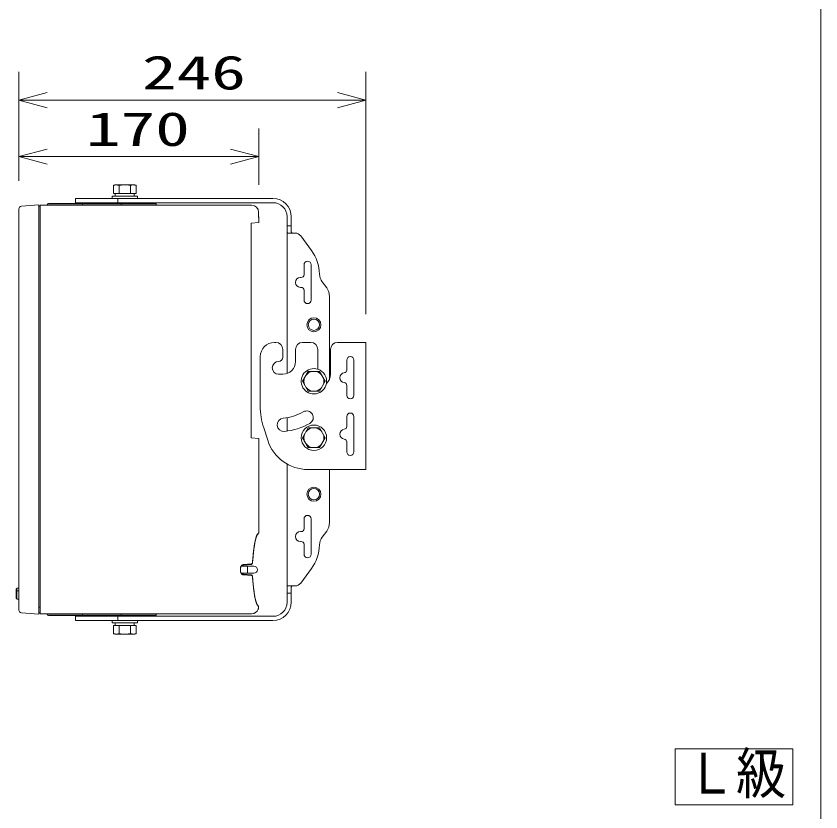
# Model space of a CAD drawing. Units: millimetres, scale not verified. Extents: x -811 to 811, y -280 to 280.
# Drawn here: x 95.6 to 152.6, y -193 to -136.6 of the extents above; entities that cross this region are included whole.
import ezdxf
from ezdxf.enums import TextEntityAlignment as Align

# ---------------------------------------------------------------- set-up
doc = ezdxf.new("R2010")
doc.units = ezdxf.units.MM
doc.header["$LTSCALE"] = 2
for name, color, linetype, lineweight in [('0-1_MOJI1', 7, 'Continuous', 9), ('0-5_WAKU-M', 7, 'Continuous', 9), ('0-7_0', 7, 'Continuous', 9), ('0-8_SUNPO', 7, 'Continuous', 9), ('0-9_GAIKEI', 4, 'Continuous', 9)]:
    doc.layers.add(name, color=color, linetype=linetype, lineweight=lineweight)
doc.styles.add('ＭＳ ゴシック', font='')
doc.styles.get('ＭＳ ゴシック').set_extended_font_data('MS Gothic')

# ---------------------------------------------------------------- blocks, each defined once
blk = doc.blocks.new('_OPEN30')
at = {"layer": '0-7_0'}
blk.add_line((0, 0), (-2, 0), dxfattribs=at)
blk.add_lwpolyline([(-2, 0.536), (0, 0), (-2, -0.536)], dxfattribs=at)

msp = doc.modelspace()

# ---------------------------------------------------------------- linework, layer by layer
at = {"layer": '0-1_MOJI1'}
msp.add_lwpolyline([(142.274, -188.497), (150.595, -188.497), (150.595, -192.464), (142.274, -192.464)], close=True, dxfattribs=at)
at = {"layer": '0-5_WAKU-M'}
msp.add_line((152.595, 241.536), (152.595, -238.464), dxfattribs=at)
at = {"layer": '0-8_SUNPO'}
for p, q in [((95.773, -148.258), (95.773, -140.548)), ((120.353, -157.708), (120.353, -140.548)), ((97.773, -142.548), (118.353, -142.548)), ((95.773, -148.258), (95.773, -144.548)), ((112.773, -148.555), (112.773, -144.548)), ((97.773, -146.548), (110.773, -146.548))]:
    msp.add_line(p, q, dxfattribs=at)
at = {"layer": '0-9_GAIKEI'}
for p, q in [((102.464, -148.585), (102.564, -148.548)), ((102.464, -149.148), (102.464, -148.585)), ((102.565, -148.548), (103.981, -148.548)), ((102.869, -149.148), (102.869, -148.585)), ((103.677, -149.148), (103.677, -148.585)), ((103.98, -148.556), (103.982, -148.556)), ((104.081, -148.585), (103.981, -148.548)), ((104.081, -149.148), (104.081, -148.585)), ((104.173, -149.348), (102.373, -149.348)), ((102.373, -149.348), (102.373, -149.508)), ((102.464, -149.148), (104.081, -149.148)), ((102.598, -149.148), (102.598, -149.348)), ((103.948, -149.148), (103.948, -149.348)), ((104.173, -149.348), (104.173, -149.508)), ((97.773, -149.958), (105.523, -149.958)), ((100.273, -149.983), (100.273, -149.858)), ((102.693, -149.808), (102.673, -149.828)), ((102.673, -149.828), (103.873, -149.828)), ((102.673, -149.828), (102.673, -149.858)), ((102.773, -149.808), (102.773, -149.508)), ((103.023, -149.858), (103.023, -149.983)), ((103.853, -149.808), (103.873, -149.828)), ((103.873, -149.828), (103.873, -149.858)), ((97.173, -178.858), (97.173, -150.058)), ((97.273, -150.058), (97.273, -178.858)), ((115.073, -151.458), (114.773, -151.458)), ((114.831, -151.958), (115.173, -151.958)), ((115.973, -154.208), (115.973, -154.908)), ((116.473, -156.708), (116.473, -154.208)), ((115.773, -155.108), (115.723, -155.108)), ((115.723, -155.808), (115.773, -155.808)), ((115.973, -156.008), (115.973, -156.708)), ((119.003, -160.958), (119.003, -161.661)), ((119.503, -163.458), (119.503, -160.958)), ((116.269, -161.758), (115.864, -162.458)), ((117.077, -161.758), (116.269, -161.758)), ((117.481, -162.458), (117.077, -161.758)), ((115.864, -162.458), (116.269, -163.158)), ((117.077, -163.158), (117.481, -162.458)), ((119.003, -162.756), (119.003, -163.458)), ((116.269, -163.158), (117.077, -163.158)), ((114.773, -165.037), (114.773, -165.988)), ((119.003, -164.958), (119.003, -165.661)), ((119.503, -167.458), (119.503, -164.958)), ((116.269, -165.758), (115.864, -166.458)), ((117.077, -165.758), (116.269, -165.758)), ((117.481, -166.458), (117.077, -165.758)), ((115.864, -166.458), (116.269, -167.158)), ((117.077, -167.158), (117.481, -166.458)), ((119.003, -166.756), (119.003, -167.458)), ((116.269, -167.158), (117.077, -167.158)), ((115.973, -172.908), (115.973, -172.208)), ((116.473, -172.208), (116.473, -174.708)), ((115.723, -173.108), (115.773, -173.108)), ((115.773, -173.808), (115.723, -173.808)), ((115.973, -174.708), (115.973, -174.008)), ((112.423, -175.558), (111.525, -175.558)), ((111.973, -175.558), (111.973, -176.058)), ((112.423, -176.058), (111.524, -176.058)), ((95.623, -177.168), (95.573, -177.168)), ((95.573, -177.855), (95.573, -177.168)), ((95.623, -177.298), (95.573, -177.298)), ((95.773, -177.118), (95.623, -177.118)), ((95.623, -177.898), (95.623, -177.118)), ((95.773, -177.298), (95.623, -177.298)), ((115.173, -176.958), (114.831, -176.958)), ((95.573, -177.348), (95.623, -177.348)), ((95.573, -177.355), (95.623, -177.355)), ((95.573, -177.355), (95.623, -177.355)), ((95.573, -177.356), (95.623, -177.356)), ((95.623, -177.357), (95.573, -177.357)), ((95.623, -177.364), (95.573, -177.364)), ((95.623, -177.379), (95.573, -177.379)), ((95.623, -177.401), (95.573, -177.401)), ((95.623, -177.429), (95.573, -177.429)), ((95.623, -177.462), (95.573, -177.462)), ((95.623, -177.482), (95.573, -177.482)), ((95.573, -177.511), (95.623, -177.511)), ((95.623, -177.529), (95.573, -177.529)), ((95.623, -177.53), (95.573, -177.53)), ((95.623, -177.55), (95.573, -177.55)), ((95.623, -177.571), (95.573, -177.571)), ((95.623, -177.593), (95.573, -177.593)), ((95.623, -177.616), (95.573, -177.616)), ((95.623, -177.639), (95.573, -177.639)), ((95.623, -177.644), (95.573, -177.644)), ((95.623, -177.658), (95.573, -177.658)), ((95.623, -177.727), (95.573, -177.727)), ((95.623, -177.749), (95.573, -177.749)), ((95.623, -177.782), (95.573, -177.782)), ((95.623, -177.81), (95.573, -177.81)), ((95.623, -177.832), (95.573, -177.832)), ((95.623, -177.847), (95.573, -177.847)), ((95.623, -177.854), (95.573, -177.854)), ((95.573, -177.855), (95.623, -177.855)), ((95.623, -177.898), (95.773, -177.898)), ((114.773, -177.458), (115.073, -177.458)), ((97.173, -178.451), (97.273, -178.451)), ((105.523, -178.958), (97.773, -178.958)), ((100.273, -179.058), (100.273, -178.933)), ((103.023, -178.933), (103.023, -179.058)), ((112.729, -178.606), (112.729, -178.606)), ((102.373, -179.568), (102.373, -179.408)), ((102.373, -179.568), (104.173, -179.568)), ((102.598, -179.568), (102.598, -179.768)), ((102.673, -179.088), (102.673, -179.058)), ((102.693, -179.108), (102.673, -179.088)), ((103.873, -179.088), (102.673, -179.088)), ((102.773, -179.408), (102.773, -179.108)), ((103.853, -179.108), (103.873, -179.088)), ((103.873, -179.088), (103.873, -179.058)), ((103.948, -179.568), (103.948, -179.768)), ((104.173, -179.568), (104.173, -179.408)), ((102.464, -179.768), (102.464, -180.332)), ((104.081, -179.768), (102.464, -179.768)), ((102.869, -179.768), (102.869, -180.332)), ((103.677, -179.768), (103.677, -180.332)), ((104.081, -179.768), (104.081, -180.332)), ((102.464, -180.332), (102.564, -180.368)), ((102.566, -180.361), (102.563, -180.36)), ((103.981, -180.368), (102.565, -180.368)), ((104.081, -180.332), (103.981, -180.368))]:
    msp.add_line(p, q, dxfattribs=at)
at = {"layer": '0-9_GAIKEI', "color": 7}
for p, q in [((95.955, -150.059), (97.173, -149.952)), ((97.173, -150.058), (97.173, -149.952)), ((97.773, -149.983), (97.773, -149.958)), ((97.873, -149.858), (105.423, -149.858)), ((99.773, -149.508), (113.773, -149.508)), ((99.773, -149.808), (99.773, -149.508)), ((113.773, -149.808), (99.773, -149.808)), ((105.523, -149.983), (105.523, -149.958)), ((95.773, -178.659), (95.773, -150.258)), ((97.273, -150.058), (97.173, -150.058)), ((97.273, -149.983), (112.261, -149.983)), ((97.273, -149.983), (97.273, -150.058)), ((112.759, -150.483), (112.759, -150.483)), ((112.759, -150.808), (112.759, -150.483)), ((112.759, -150.808), (112.759, -150.483)), ((112.759, -150.808), (112.759, -150.808)), ((112.766, -150.884), (112.761, -150.879)), ((112.765, -150.908), (112.773, -150.908)), ((112.773, -150.908), (112.766, -150.884)), ((112.773, -151.201), (112.773, -150.908)), ((114.773, -161.903), (114.773, -150.808)), ((115.073, -150.808), (115.073, -151.858)), ((112.773, -151.201), (112.225, -151.249)), ((112.225, -166.467), (112.225, -151.249)), ((115.173, -151.958), (115.339, -151.958)), ((116.494, -153.187), (115.743, -152.163)), ((117.579, -155.851), (117.266, -155.424)), ((117.773, -156.442), (117.773, -162.324)), ((113.973, -159.708), (113.873, -159.708)), ((114.473, -160.208), (114.473, -160.758)), ((115.373, -161.058), (115.373, -160.208)), ((116.453, -159.708), (115.873, -159.708)), ((116.953, -160.208), (116.953, -161.603)), ((117.853, -161.958), (117.853, -160.208)), ((118.353, -159.708), (120.353, -159.708)), ((120.353, -168.708), (120.353, -159.708)), ((112.873, -160.708), (112.873, -164.223)), ((114.173, -161.958), (114.473, -161.958)), ((113.117, -165.768), (113.399, -166.635)), ((112.225, -166.467), (112.773, -166.515)), ((112.773, -173.188), (112.773, -166.515)), ((114.773, -178.108), (114.773, -168.309)), ((120.353, -168.708), (116.252, -168.708)), ((117.773, -168.708), (117.773, -172.474)), ((112.629, -173.374), (112.654, -173.331)), ((112.653, -173.333), (112.652, -173.334)), ((112.654, -173.331), (112.653, -173.333)), ((112.724, -173.259), (112.654, -173.331)), ((112.703, -173.26), (112.773, -173.188)), ((112.759, -173.223), (112.724, -173.259)), ((117.266, -173.492), (117.579, -173.066)), ((112.236, -175.442), (111.655, -175.492)), ((111.692, -175.442), (112.235, -175.395)), ((112.235, -175.395), (112.278, -175.392)), ((112.266, -175.432), (112.279, -175.419)), ((112.298, -175.4), (112.32, -175.35)), ((112.298, -175.4), (112.31, -175.374)), ((112.334, -175.264), (112.331, -175.262)), ((112.333, -175.282), (112.334, -175.264)), ((112.333, -175.282), (112.333, -175.282)), ((112.334, -175.264), (112.334, -175.264)), ((111.462, -175.925), (111.462, -175.692)), ((111.462, -175.692), (111.473, -175.692)), ((111.473, -175.925), (111.462, -175.925)), ((111.473, -175.925), (111.473, -175.692)), ((112.236, -176.175), (111.655, -176.124)), ((112.235, -176.221), (111.692, -176.174)), ((112.267, -176.185), (112.236, -176.175)), ((115.743, -176.754), (116.494, -175.729)), ((112.278, -176.225), (112.235, -176.221)), ((112.326, -176.297), (112.318, -176.26)), ((112.332, -176.332), (112.32, -176.265)), ((112.334, -176.352), (112.331, -176.355)), ((112.334, -176.352), (112.332, -176.332)), ((115.073, -177.058), (115.073, -178.108)), ((115.339, -176.958), (115.173, -176.958)), ((112.652, -178.283), (112.679, -178.311)), ((112.714, -178.368), (112.668, -178.32)), ((112.679, -178.311), (112.684, -178.316)), ((112.684, -178.316), (112.712, -178.345)), ((112.712, -178.345), (112.736, -178.37)), ((112.734, -178.388), (112.714, -178.368)), ((112.749, -178.404), (112.734, -178.388)), ((112.746, -178.386), (112.736, -178.37)), ((112.736, -178.37), (112.736, -178.37)), ((112.749, -178.392), (112.743, -178.381)), ((112.751, -178.404), (112.749, -178.392)), ((112.752, -178.509), (112.755, -178.443)), ((112.754, -178.429), (112.754, -178.433)), ((112.755, -178.443), (112.754, -178.429)), ((97.173, -178.964), (95.955, -178.858)), ((97.173, -178.964), (97.173, -178.858)), ((97.173, -178.858), (97.273, -178.858)), ((97.173, -178.858), (97.273, -178.858)), ((97.273, -178.858), (97.273, -178.933)), ((112.261, -178.933), (97.273, -178.933)), ((97.773, -178.933), (97.773, -178.958)), ((105.523, -178.933), (105.523, -178.958)), ((97.873, -179.058), (105.423, -179.058)), ((99.773, -179.408), (99.773, -179.108)), ((99.773, -179.108), (113.773, -179.108)), ((113.773, -179.408), (99.773, -179.408))]:
    msp.add_line(p, q, dxfattribs=at)
for points in [[(112.76, -150.839), (112.759, -150.819), (112.759, -150.808)], [(112.761, -150.872), (112.76, -150.857), (112.76, -150.839)], [(112.763, -150.896), (112.763, -150.895), (112.762, -150.891), (112.761, -150.883), (112.761, -150.872)], [(112.759, -173.223), (112.769, -173.206), (112.773, -173.188)], [(112.334, -175.264), (112.353, -174.963), (112.383, -174.645), (112.418, -174.363), (112.455, -174.113), (112.494, -173.892), (112.534, -173.699), (112.573, -173.542), (112.609, -173.424), (112.642, -173.349)], [(112.334, -175.264), (112.361, -174.874), (112.401, -174.491), (112.447, -174.165), (112.495, -173.887), (112.544, -173.658), (112.59, -173.484), (112.629, -173.374)], [(112.236, -175.441), (112.267, -175.431), (112.298, -175.4)], [(112.32, -175.35), (112.333, -175.283), (112.334, -175.264)], [(112.264, -176.184), (112.262, -176.183), (112.236, -176.175)], [(112.32, -176.265), (112.298, -176.216), (112.267, -176.185)], [(112.318, -176.26), (112.296, -176.213), (112.282, -176.2)], [(112.613, -178.203), (112.57, -178.064), (112.523, -177.868), (112.473, -177.611), (112.422, -177.283), (112.372, -176.86), (112.334, -176.352)], [(112.633, -178.251), (112.599, -178.163), (112.559, -178.023), (112.518, -177.843), (112.476, -177.624), (112.434, -177.366), (112.394, -177.063), (112.368, -176.805)], [(112.679, -178.311), (112.646, -178.275), (112.613, -178.203)], [(112.754, -178.429), (112.753, -178.413), (112.751, -178.4), (112.746, -178.386)], [(112.729, -178.606), (112.736, -178.584), (112.752, -178.509)]]:
    msp.add_lwpolyline(points, dxfattribs=at)
for centre, radius in [((112.766, -150.907), 0.0016), ((112.765, -150.908), 0.0005)]:
    msp.add_circle(centre, radius, dxfattribs=at)
at = {"layer": '0-9_GAIKEI'}
for centre, radius in [((116.673, -158.458), 0.5), ((116.673, -158.458), 0.4), ((116.673, -166.458), 0.9), ((116.673, -170.458), 0.5), ((116.673, -170.458), 0.4)]:
    msp.add_circle(centre, radius, dxfattribs=at)
for centre, radius, start, end in [((102.738, -149.335), 0.799, 106.6351, 110.0562), ((102.68, -149.131), 0.587, 97.1018, 106.8939), ((102.668, -149.05), 0.504, 96.3394, 96.8813), ((102.66, -149.088), 0.543, 77.5494, 83.5882), ((102.638, -149.191), 0.648, 73.3566, 77.5804), ((102.6, -149.318), 0.78, 69.9028, 73.4099), ((103.349, -151.208), 2.667, 96.7775, 100.3853), ((103.287, -150.704), 2.16, 93.2519, 96.7162), ((103.257, -150.723), 2.178, 82.3288, 86.7461), ((103.191, -151.235), 2.694, 79.6169, 82.3943), ((103.951, -149.335), 0.799, 106.6351, 110.0562), ((103.893, -149.131), 0.587, 97.1018, 106.8939), ((103.881, -149.05), 0.504, 96.3394, 96.8813), ((103.873, -149.082), 0.537, 78.5496, 83.6079), ((103.852, -149.185), 0.642, 73.1106, 78.2799), ((103.809, -149.327), 0.791, 69.9208, 73.1859), ((115.131, -151.859), 0.359, 180, 183.1437), ((115.008, -151.866), 0.235, 183.2052, 188.1933), ((114.922, -151.878), 0.149, 188.0356, 193.5852), ((114.862, -151.893), 0.0864, 193.562, 203.0802), ((114.836, -151.904), 0.0585, 203.0101, 223.2438), ((114.826, -151.913), 0.045, 223.3987, 239.1363), ((114.825, -151.915), 0.0428, 239.6759, 253.424), ((114.829, -151.901), 0.0567, 253.2685, 263.7299), ((114.831, -151.888), 0.0702, 263.4541, 270), ((116.223, -154.208), 0.25, 0, 180), ((115.773, -154.908), 0.2, 270, 0), ((115.723, -155.458), 0.35, 90, 270), ((115.773, -156.008), 0.2, 0, 90), ((116.223, -156.708), 0.25, 180, 0), ((119.253, -160.958), 0.25, 0, 180), ((116.673, -162.458), 0.9, 71.8738, 349.3154), ((116.673, -162.458), 0.708, 98.7749, 141.2251), ((116.673, -162.458), 0.708, 38.7749, 81.2251), ((118.853, -162.208), 0.35, 95.2159, 264.7841), ((118.803, -161.661), 0.2, 275.2159, 0), ((116.673, -162.458), 0.708, 158.7749, 201.2251), ((116.673, -162.458), 0.708, 338.7749, 21.2251), ((116.673, -162.458), 0.708, 218.7749, 261.2251), ((116.673, -162.458), 0.708, 278.7749, 321.2251), ((118.803, -162.756), 0.2, 0, 84.7841), ((119.253, -163.458), 0.25, 180, 0), ((114.173, -161.558), 3.53, 275.28, 299.72), ((116.156, -165.032), 0.47, 299.72, 119.72), ((119.253, -164.958), 0.25, 0, 180), ((114.541, -165.541), 0.47, 95.28, 275.28), ((114.173, -161.558), 4.47, 275.28, 299.72), ((116.673, -166.458), 0.708, 98.7749, 141.2251), ((116.673, -166.458), 0.708, 38.7749, 81.2251), ((118.853, -166.208), 0.35, 95.2159, 264.7841), ((118.803, -165.661), 0.2, 275.2159, 0), ((116.673, -166.458), 0.708, 158.7749, 201.2251), ((116.673, -166.458), 0.708, 338.7749, 21.2251), ((116.673, -166.458), 0.708, 218.7749, 261.2251), ((116.673, -166.458), 0.708, 278.7749, 321.2251), ((118.803, -166.756), 0.2, 0, 84.7841), ((119.253, -167.458), 0.25, 180, 0), ((116.223, -172.208), 0.25, 0, 180), ((115.723, -173.458), 0.35, 90, 270), ((115.773, -172.908), 0.2, 270, 0), ((115.773, -174.008), 0.2, 0, 90), ((116.223, -174.708), 0.25, 180, 0), ((112.423, -175.808), 0.25, 270, 90), ((115.019, -177.052), 0.246, 172.8932, 177.6518), ((115.119, -177.057), 0.346, 177.4817, 180.1855), ((114.958, -177.044), 0.185, 169.0793, 172.9018), ((114.885, -177.03), 0.11, 162.796, 169.2118), ((114.848, -177.018), 0.0711, 151.3798, 162.9402), ((114.833, -177.01), 0.0545, 131.8877, 151.494), ((114.824, -177), 0.0413, 111.8883, 131.842), ((114.828, -177.01), 0.0516, 100.1503, 111.6231), ((114.831, -177.027), 0.0688, 90, 100.0927), ((102.736, -179.589), 0.791, 249.9208, 253.1858), ((102.694, -179.732), 0.642, 253.1106, 258.2799), ((102.672, -179.834), 0.537, 258.5496, 263.6079), ((102.665, -179.867), 0.504, 276.3394, 276.8813), ((102.653, -179.785), 0.587, 277.1018, 286.8939), ((102.595, -179.581), 0.799, 286.6351, 290.0562), ((103.354, -177.682), 2.694, 259.6169, 262.3943), ((103.288, -178.194), 2.178, 262.3288, 266.7461), ((103.258, -178.212), 2.16, 273.2519, 276.7162), ((103.196, -177.709), 2.667, 276.7775, 280.3853), ((103.945, -179.599), 0.78, 249.9028, 253.4099), ((103.908, -179.726), 0.648, 253.3566, 257.5804), ((103.886, -179.828), 0.543, 257.5494, 263.5882), ((103.877, -179.867), 0.504, 276.3394, 276.8813), ((103.865, -179.785), 0.587, 277.1018, 286.8939), ((103.807, -179.581), 0.799, 286.6351, 290.0562)]:
    msp.add_arc(centre, radius, start, end, dxfattribs=at)
at = {"layer": '0-9_GAIKEI', "color": 7}
for centre, radius, start, end in [((97.873, -149.958), 0.1, 90, 180), ((105.423, -149.958), 0.1, 0, 90), ((113.773, -150.808), 1.3, 0, 90), ((113.773, -150.808), 1, 0, 90), ((95.973, -150.258), 0.2, 95, 180), ((112.26, -150.482), 0.499, 0, 90), ((114.399, -150.808), 1.64, 179.9987, 180.4927), ((114.273, -150.81), 1.514, 180.4827, 181.3934), ((113.871, -150.82), 1.112, 181.3518, 182.554), ((113.493, -150.838), 0.733, 182.4894, 183.4033), ((113.181, -150.857), 0.421, 183.3588, 184.9415), ((113.03, -150.87), 0.269, 184.9568, 186.2039), ((112.855, -150.889), 0.0932, 185.9813, 188.4041), ((112.714, -150.908), 0.0502, 0.0294, 14.5461), ((112.802, -150.897), 0.0395, 188.579, 191.2228), ((112.818, -150.893), 0.056, 191.5902, 194.7168), ((115.362, -151.859), 0.289, 180, 180.9333), ((115.306, -151.86), 0.234, 180.8119, 183.3277), ((115.23, -151.865), 0.157, 183.223, 188.8516), ((115.182, -151.872), 0.109, 188.738, 199.6269), ((115.155, -151.882), 0.0799, 199.5333, 212.5706), ((115.137, -151.894), 0.0581, 212.3948, 235.1414), ((115.148, -151.878), 0.0774, 235.3368, 248.7656), ((115.158, -151.85), 0.107, 248.8724, 261.3033), ((115.167, -151.79), 0.168, 261.299, 268.306), ((115.172, -151.668), 0.29, 268.0559, 270), ((115.339, -152.458), 0.5, 36.2563, 90), ((114.075, -154.961), 3, 1.8392, 36.2563), ((118.073, -154.833), 1, 181.8392, 216.2551), ((116.773, -156.442), 1, 0, 36.2551), ((113.873, -160.708), 1, 90, 180), ((113.973, -160.208), 0.5, 0, 90), ((115.873, -160.208), 0.5, 90, 180), ((116.453, -160.208), 0.5, 0, 90), ((118.353, -160.208), 0.5, 90, 180), ((114.173, -160.758), 0.3, 270, 0), ((114.173, -161.508), 0.45, 90, 270), ((114.473, -161.058), 0.9, 270, 0), ((116.673, -162.458), 0.9, 349.3154, 71.8738), ((116.953, -161.958), 0.9, 312.1869, 0), ((117.873, -164.223), 5, 180, 198), ((116.252, -165.708), 3, 198, 270), ((116.773, -172.474), 1, 323.7449, 0), ((113.107, -173.575), 0.523, 152.6568, 157.1595), ((112.902, -173.469), 0.292, 147.2443, 152.6153), ((112.848, -173.436), 0.229, 145.3443, 147.058), ((112.808, -173.408), 0.18, 132.987, 145.3768), ((112.899, -173.506), 0.314, 131.5299, 132.9475), ((109.751, -169.929), 4.451, 311.3403, 311.4903), ((112.355, -172.876), 0.518, 311.68, 312.1094), ((118.381, -175.019), 5.997, 166.6101, 169.9842), ((115.833, -174.416), 3.378, 164.0545, 166.5517), ((113.934, -173.884), 1.406, 160.0408, 163.6386), ((113.305, -173.659), 0.738, 157.1226, 159.7831), ((118.073, -174.084), 1, 143.7449, 178.1608), ((122.291, -175.719), 9.969, 169.9314, 173.9913), ((114.075, -173.955), 3, 323.7437, 358.1608), ((124.241, -175.906), 11.928, 174.0748, 176.9025), ((111.712, -175.693), 0.25, 122.4638, 165.4428), ((111.673, -175.692), 0.2, 95, 180), ((111.714, -175.696), 0.254, 105.3216, 122.5181), ((111.714, -175.697), 0.256, 94.9644, 105.3052), ((111.652, -175.459), 0.0331, 275.3986, 295.4059), ((111.648, -175.45), 0.0436, 295.6275, 335.2567), ((111.637, -175.445), 0.0551, 335.3008, 356.2431), ((111.63, -175.444), 0.0623, 355.836, 1.6195), ((112.231, -175.395), 0.0464, 276.2714, 335.8456), ((112.224, -175.392), 0.0535, 335.5767, 0), ((112.276, -175.369), 0.0227, 275.2597, 290.5326), ((112.273, -175.362), 0.0303, 290.5878, 308.5828), ((112.264, -175.351), 0.0439, 308.5101, 319.814), ((112.25, -175.338), 0.0636, 319.4987, 324.2058), ((112.23, -175.324), 0.0876, 324.1923, 332.1037), ((112.199, -175.308), 0.123, 332.0616, 337.6686), ((112.167, -175.294), 0.157, 337.4384, 338.0647), ((112.143, -175.285), 0.183, 338.2228, 343.6575), ((112.056, -175.259), 0.274, 343.6799, 351.5632), ((111.974, -175.246), 0.357, 351.4153, 355.6147), ((111.895, -175.239), 0.437, 355.5187, 357.0426), ((111.709, -175.692), 0.247, 165.5161, 180.0014), ((111.709, -175.925), 0.247, 179.9981, 194.557), ((111.712, -175.924), 0.25, 194.6349, 237.5324), ((111.673, -175.925), 0.2, 180, 265), ((111.714, -175.921), 0.254, 237.4778, 251.0753), ((111.714, -175.92), 0.255, 251.0762, 265.0522), ((111.652, -176.157), 0.0331, 64.5935, 84.6004), ((111.648, -176.167), 0.0436, 24.7432, 64.3718), ((111.637, -176.171), 0.0551, 3.7571, 24.6991), ((111.63, -176.172), 0.0623, 358.3807, 4.1641), ((112.231, -176.221), 0.0464, 24.1547, 83.7294), ((112.224, -176.224), 0.0535, 0, 24.4236), ((112.276, -176.247), 0.0225, 69.7341, 84.8747), ((112.274, -176.252), 0.0275, 57.1109, 69.6109), ((112.267, -176.261), 0.039, 45.4929, 56.9153), ((112.253, -176.276), 0.0592, 36.0172, 45.41), ((112.221, -176.299), 0.0987, 22.2512, 35.8094), ((112.174, -176.319), 0.15, 19.1644, 22.5638), ((112.077, -176.352), 0.253, 10.7815, 18.9821), ((112.001, -176.367), 0.33, 8.1359, 10.8675), ((111.944, -176.374), 0.387, 2.9143, 8.037), ((123.046, -175.803), 10.729, 182.9455, 188.6308), ((115.339, -176.458), 0.5, 270, 323.7437), ((115.241, -177.053), 0.168, 171.3031, 178.3095), ((115.363, -177.058), 0.29, 178.059, 180), ((115.181, -177.044), 0.107, 158.8691, 171.3074), ((115.153, -177.033), 0.0774, 145.3313, 158.7618), ((115.137, -177.022), 0.0581, 122.3976, 145.1358), ((115.149, -177.041), 0.0799, 109.537, 122.5737), ((115.159, -177.068), 0.109, 98.7366, 109.6298), ((115.166, -177.115), 0.157, 93.2211, 98.8503), ((115.171, -177.192), 0.234, 90.811, 93.3259), ((115.172, -177.248), 0.29, 90, 90.9326), ((120.694, -176.159), 8.351, 188.6389, 191.0737), ((118.071, -176.672), 5.678, 191.0782, 192.8684), ((116.026, -177.146), 3.579, 192.7645, 195.6063), ((113.993, -177.715), 1.468, 195.5561, 200.1744), ((113.319, -177.961), 0.75, 200.2949, 202.2307), ((113.098, -178.052), 0.512, 202.1381, 205.4493), ((112.948, -178.123), 0.345, 205.4714, 207.5745), ((113.002, -178.095), 0.406, 207.572, 208.3765), ((112.847, -178.18), 0.229, 208.2976, 210.4399), ((112.776, -178.222), 0.147, 210.3355, 214.7958), ((112.737, -178.249), 0.0994, 214.7446, 222.94), ((112.846, -178.147), 0.249, 222.9793, 224.2899), ((112.701, -178.403), 0.048, 27.8849, 43.421), ((112.697, -178.405), 0.0526, 8.5372, 28.136), ((112.703, -178.404), 0.0469, 0, 8.3752), ((112.747, -178.407), 0.0033, 42.8057, 44.1053), ((112.747, -178.407), 0.004, 26.1847, 42.2352), ((112.737, -178.411), 0.014, 16.8721, 19.362), ((112.742, -178.409), 0.0086, 19.4546, 22.5006), ((112.745, -178.408), 0.0062, 22.5595, 26.7446), ((112.682, -178.428), 0.0722, 15.824, 16.7788), ((112.723, -178.416), 0.0287, 14.1163, 15.8927), ((112.69, -178.424), 0.0633, 13.3492, 14.0473), ((112.675, -178.427), 0.0788, 8.1068, 13.1531), ((112.627, -178.435), 0.127, 6.9084, 8.304), ((112.556, -178.443), 0.198, 6.0164, 6.9088), ((112.218, -178.479), 0.539, 5.5083, 6.0007), ((112.283, -178.473), 0.473, 4.8744, 5.6215), ((112.413, -178.458), 0.342, 0, 4.2243), ((112.36, -178.459), 0.396, 356.4982, 0.0132), ((113.773, -178.108), 1, 270, 0), ((113.773, -178.108), 1.3, 270, 0), ((95.973, -178.659), 0.2, 180, 265), ((97.873, -178.958), 0.1, 180, 270), ((105.423, -178.958), 0.1, 270, 0), ((112.261, -178.435), 0.498, 270, 339.9318), ((112.311, -178.453), 0.445, 339.8626, 345.4088), ((112.318, -178.454), 0.438, 345.3974, 351.0528), ((112.33, -178.456), 0.426, 351.0506, 354.8271), ((112.343, -178.458), 0.412, 354.8347, 356.5036)]:
    msp.add_arc(centre, radius, start, end, dxfattribs=at)

# ---------------------------------------------------------------- block references
at = {"layer": '0-8_SUNPO', "rotation": 180}
for p in [(95.773, -142.548), (95.773, -146.548)]:
    msp.add_blockref('_OPEN30', p, dxfattribs=at)
at = {"layer": '0-8_SUNPO'}
for p in [(120.353, -142.548), (112.773, -146.548)]:
    msp.add_blockref('_OPEN30', p, dxfattribs=at)

# ---------------------------------------------------------------- texts
at = {"layer": '0-1_MOJI1', "style": 'ＭＳ ゴシック', "width": 0.9}
msp.add_text('Ｌ級', height=2.889, dxfattribs=at).set_placement((143.035, -192.535), align=Align.BOTTOM_LEFT)
at = {"layer": '0-8_SUNPO', "style": 'ＭＳ ゴシック', "width": 1.5}
for s, p in [('246', (104.491, -142.511)), ('170', (100.523, -146.511))]:
    msp.add_text(s, height=2.405, dxfattribs=at).set_placement(p, align=Align.BOTTOM_LEFT)

doc.saveas('drawing.dxf')
